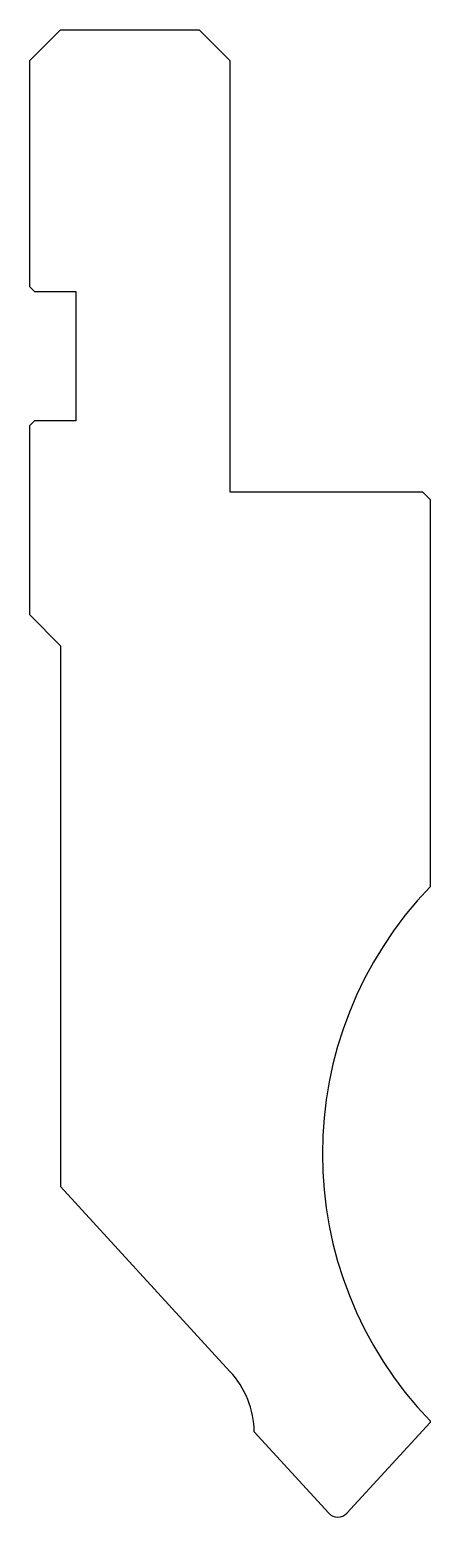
# Model space of a CAD drawing. Header units: metres. Extents: x 24.8 to 50.8, y -35 to 61.6.
import ezdxf

# ---------------------------------------------------------------- set-up
doc = ezdxf.new("R2010")
doc.units = ezdxf.units.M

msp = doc.modelspace()

# ---------------------------------------------------------------- linework, layer by layer
for p, q in [((26.822781, 61.589303), (24.822781, 59.589303)), ((26.822781, 61.589303), (35.822781, 61.589303)), ((37.822781, 59.589303), (35.822781, 61.589303)), ((24.822781, 44.889303), (24.822781, 59.589303)), ((37.822781, 59.589303), (37.822781, 31.589303)), ((24.822781, 44.889303), (25.122781, 44.589303)), ((25.122781, 44.589303), (27.822781, 44.589303)), ((27.822781, 44.589303), (27.822781, 36.189303)), ((25.122781, 36.189303), (24.822781, 35.889303)), ((24.822781, 23.589303), (24.822781, 35.889303)), ((27.822781, 36.189303), (25.122781, 36.189303)), ((37.822781, 31.589303), (50.322781, 31.589303)), ((50.822781, 31.089303), (50.322781, 31.589303)), ((50.822781, 31.089303), (50.822781, 5.938655)), ((24.822781, 23.589303), (26.822781, 21.589303)), ((26.822781, 21.589303), (26.822781, -13.531129)), ((26.822781, -13.531129), (37.822445, -25.535155)), ((45.412603, -34.751169), (50.822781, -28.846996)), ((50.822781, -28.760048), (50.822781, -28.846996)), ((39.397693, -29.474401), (44.23296, -34.751169))]:
    msp.add_line(p, q)
for centre, radius, start, end in [((68.822781, -11.410697), 25, 136.05448, 223.94552), ((33.398781, -29.588697), 6, 1.091509, 42.5), ((44.822781, -34.210697), 0.8, 222.5, 317.5)]:
    msp.add_arc(centre, radius, start, end)

doc.saveas('drawing.dxf')
